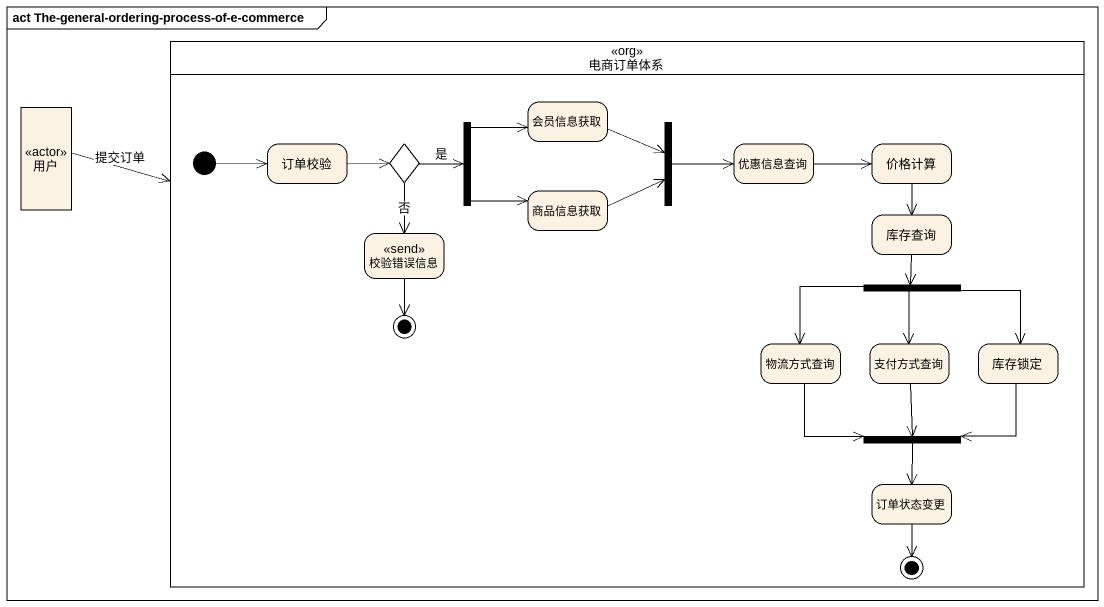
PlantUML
@startuml
mainframe act The-general-ordering-process-of-e-commerce
hide empty description
state 电商订单体系 <<org>> {
  state 会员信息获取
  state 订单校验
  state choice1 <<choice>>
  state fork1 <<fork>>
  state fork2 <<join>>
  state 优惠信息查询
  state 价格计算
  state 商品信息获取
  state 库存查询
  state 校验错误信息 <<send>>
  state final1 <<end>>
  state fork3 <<fork>>
  state 物流方式查询
  state 支付方式查询
  state 库存锁定
  state fork4 <<join>>
  state 订单状态变更
  state final2 <<end>>
  [*] -right-> 订单校验
}
state 用户 <<actor>>
用户 -right-> 电商订单体系 : 提交订单
会员信息获取 -right-> fork2
订单校验 -right-> choice1
choice1 -right-> fork1 : 是
choice1 --> 校验错误信息 : 否
fork1 -right-> 会员信息获取
fork1 -right-> 商品信息获取
fork2 -right-> 优惠信息查询
优惠信息查询 -right-> 价格计算
价格计算 --> 库存查询
商品信息获取 -right-> fork2
库存查询 --> fork3
校验错误信息 --> final1
fork3 --> 物流方式查询
fork3 --> 支付方式查询
fork3 --> 库存锁定
物流方式查询 --> fork4
支付方式查询 --> fork4
库存锁定 --> fork4
fork4 --> 订单状态变更
订单状态变更 --> final2
@enduml
